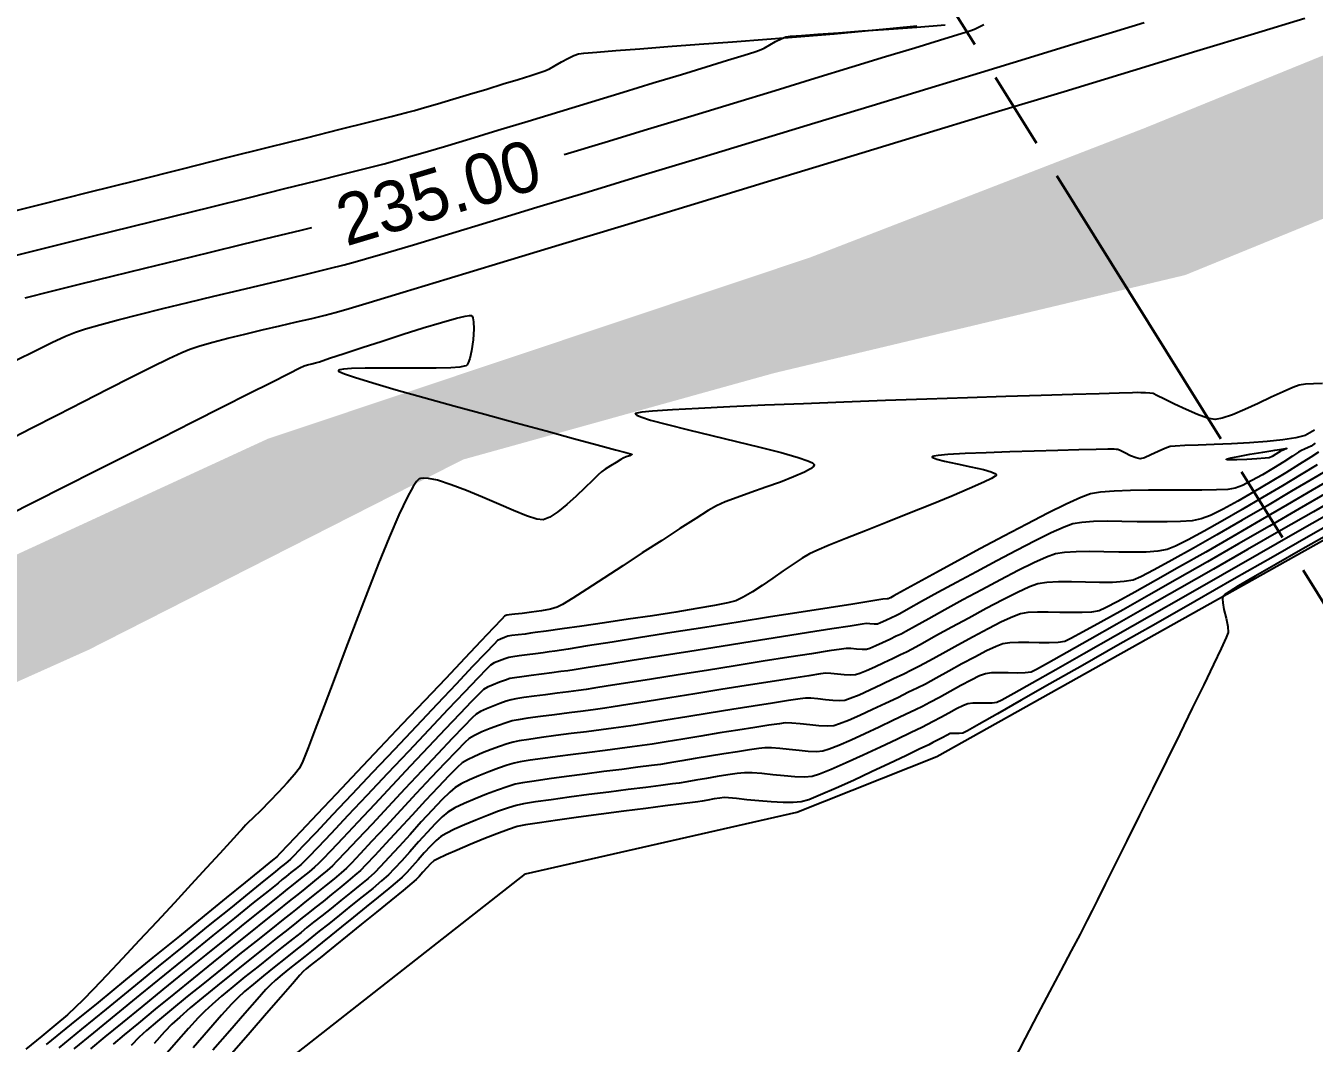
# Model space of a CAD drawing. Header units: metres. Extents: x 708941 to 724052, y 5405153 to 5413472.
# Drawn here: x 709860 to 709961.4, y 5411799.3 to 5411879.4 of the extents above; entities that cross this region are included whole.
import ezdxf

# ---------------------------------------------------------------- set-up
doc = ezdxf.new("R2010")
doc.units = ezdxf.units.M
doc.header["$LTSCALE"] = 12.7
doc.header["$MEASUREMENT"] = 0
doc.linetypes.add('ACAD_ISO08W100', pattern=[36, 24, -3, 6, -3])
for name, color, linetype in [('CONT-MJR1', 252, 'Continuous'), ('CONT-MNR1', 251, 'Continuous'), ('contornos2', 7, 'Continuous'), ('rio', 251, 'Continuous')]:
    doc.layers.add(name, color=color, linetype=linetype)
doc.layers.add('corte', color=214, linetype='ACAD_ISO08W100', lineweight=40)

msp = doc.modelspace()

# ---------------------------------------------------------------- hatches: boundary and pattern name
at = {"layer": 'rio'}
h = msp.add_hatch(dxfattribs=at)
h.set_pattern_fill('MUDST', color=256, scale=15, style=0)
h.paths.add_polyline_path([(709010.72, 5411936.38), (709004.98, 5411946.45), (709001.25, 5411958.08), (708996.13, 5411975.99), (709012.7, 5411962.98), (709030.78, 5411956.49), (709044.53, 5411951.18), (709074.83, 5411950.28), (709089.61, 5411951.82), (709102.43, 5411952.02), (709123.56, 5411954.63), (709134.73, 5411956.95), (709145.4, 5411956.95), (709168.41, 5411955.62), (709183.3, 5411955.53), (709187.67, 5411955.43), (709193.87, 5411958.4), (709194.56, 5411957.99), (709200.68, 5411965.39), (709203.1, 5411977.2), (709205.58, 5411984.02), (709211.33, 5411990.28), (709223.71, 5411994.78), (709231.07, 5411997.27), (709241.21, 5411994.8), (709265.58, 5411997.08), (709286.39, 5412000.38), (709297.9, 5412001.91), (709315.21, 5411997.24), (709326.72, 5411992.03), (709345.09, 5411985.93), (709355.27, 5411979.45), (709376.46, 5411975.37), (709391.72, 5411975.3), (709413.08, 5411978.61), (709438.83, 5411980.92), (709461.63, 5411986.21), (709475.6, 5411989.01), (709492.86, 5411992.74), (709503.45, 5411993.79), (709515.24, 5411993.79), (709532.63, 5411987.71), (709547.37, 5411983.51), (709564.71, 5411977.95), (709575.63, 5411973.62), (709587.68, 5411967.04), (709601.87, 5411958.6), (709607.56, 5411954.31), (709621.49, 5411940.03), (709647.9, 5411909.14), (709660.4, 5411897.76), (709669.81, 5411887.81), (709676.49, 5411876.15), (709682.2, 5411869.04), (709705.75, 5411878.05), (709736, 5411893.04), (709750.64, 5411899.41), (709758.05, 5411906.33), (709764.85, 5411916.27), (709770.13, 5411926.57), (709778.25, 5411949.25), (709785.66, 5411970.64), (709786.5, 5411979.16), (709785.1, 5411992.95), (709785.1, 5412008.74), (709787.55, 5412022.89), (709795.83, 5412039.06), (709803.3, 5412045.65), (709812.9, 5412054.28), (709814.49, 5412059.03), (709815.9, 5412060.78), (709822.13, 5412063.75), (709825.31, 5412072.01), (709847.55, 5412106.6), (709866.9, 5412128.06), (709875.05, 5412136.05), (709882.93, 5412155.32), (709888.97, 5412168.35), (709893.2, 5412182.51), (709907.24, 5412209.92), (709938.47, 5412236.97), (709971.6, 5412250.13), (709991.71, 5412252.94), (710005.1, 5412261.1), (710014.56, 5412263.33), (710040.82, 5412267.64), (710057.91, 5412266.41), (710076.56, 5412261.93), (710102.9, 5412255.3), (710112.79, 5412247.31), (710119.45, 5412240.72), (710131.28, 5412231.78), (710145.37, 5412209.63), (710149.4, 5412194.25), (710150.27, 5412166.43), (710139.83, 5412142.28), (710130.23, 5412129.69), (710126.33, 5412121.71), (710117.73, 5412100.96), (710114.13, 5412096.47), (710111.94, 5412085.44), (710111.94, 5412063.54), (710117.58, 5412054.18), (710137.74, 5412018.92), (710146.76, 5412008.05), (710171.4, 5411997.24), (710179.97, 5411993.95), (710184.25, 5412001.58), (710190.69, 5412018), (710194.77, 5412034.37), (710197.31, 5412050.49), (710197.31, 5412064.26), (710199.32, 5412079.72), (710201.37, 5412092.19), (710205.73, 5412098.48), (710214.95, 5412120.36), (710219.48, 5412128.98), (710230.13, 5412139.36), (710235.6, 5412142.44), (710241.85, 5412140.68), (710250.27, 5412138.84), (710280.27, 5412139.46), (710296.04, 5412143.18), (710311.35, 5412143.18), (710329.27, 5412144.22), (710333.88, 5412147.83), (710359.32, 5412147.31), (710368.97, 5412148.45), (710370.82, 5412151.38), (710390.46, 5412160.63), (710398.15, 5412171.03), (710408.65, 5412192.1), (710415.95, 5412204.58), (710425.69, 5412246.2), (710427.89, 5412275.36), (710429.04, 5412328.01), (710428.04, 5412335.01), (710422.46, 5412340.84), (710414.39, 5412351.33), (710395.98, 5412353.91), (710387.66, 5412360.04), (710378.34, 5412372.12), (710377.12, 5412383.36), (710377.12, 5412396.81), (710371.6, 5412397.8), (710368.77, 5412410.55), (710362.93, 5412436.03), (710362.93, 5412455.01), (710369.68, 5412482.49), (710374.05, 5412500.93), (710382.11, 5412513.13), (710396.48, 5412526.77), (710413.79, 5412540.1), (710438.62, 5412552.3), (710472.36, 5412570.37), (710507.51, 5412590.61), (710519.7, 5412579.46), (710499.92, 5412572.63), (710480.98, 5412561.98), (710445.54, 5412543.55), (710413.79, 5412532.5), (710411.05, 5412528.12), (710405.76, 5412520.43), (710394.25, 5412506.93), (710388.85, 5412494.92), (710386.47, 5412476.01), (710382.71, 5412446.17), (710388.72, 5412397.62), (710394.97, 5412383.05), (710398.02, 5412368.11), (710411.09, 5412363.15), (710426.51, 5412356), (710442.45, 5412348.49), (710447.05, 5412337.14), (710447.05, 5412315.92), (710441.78, 5412260.07), (710441.78, 5412194.92), (710437.48, 5412190.86), (710437.48, 5412179.96), (710422.82, 5412173.29), (710418.74, 5412164.82), (710409.45, 5412149.84), (710394.78, 5412136.49), (710379.86, 5412129.78), (710371.88, 5412127.03), (710311.73, 5412127.03), (710308.89, 5412124), (710254.14, 5412121.42), (710236.99, 5412126.6), (710229.16, 5412118.66), (710218.68, 5412095.96), (710213.59, 5412055.1), (710203.57, 5412019.88), (710201.34, 5412006.55), (710198.59, 5411993.54), (710194.4, 5411986.49), (710188.54, 5411983.77), (710175.67, 5411983.77), (710136.96, 5411996.55), (710120.35, 5412009.39), (710098.73, 5412043.32), (710098.73, 5412061.02), (710096.67, 5412091.87), (710100.83, 5412110.83), (710110.63, 5412117.13), (710123.77, 5412149.24), (710130.92, 5412166.36), (710128.79, 5412197.14), (710123.8, 5412211.38), (710113.15, 5412223.6), (710085.02, 5412238.46), (710058.13, 5412249.84), (710029.73, 5412249.84), (710015.06, 5412246.32), (710001.6, 5412242.56), (709992.04, 5412242.56), (709972.27, 5412238.6), (709963.64, 5412235.76), (709954.26, 5412232.26), (709954.26, 5412228.55), (709945.86, 5412220.35), (709925.83, 5412192.24), (709917.05, 5412177.32), (709899.37, 5412144.55), (709894.3, 5412133.07), (709891.48, 5412127.42), (709886.71, 5412118.47), (709886.71, 5412100.95), (709884.61, 5412095.01), (709863.2, 5412086.46), (709839.07, 5412054.84), (709818.25, 5412032.92), (709804.19, 5412017.18), (709804.19, 5411995.52), (709809.04, 5411990.11), (709796.13, 5411953.84), (709781.68, 5411916.41), (709768.27, 5411889.66), (709746.93, 5411879.08), (709713.1, 5411863.01), (709689.29, 5411855.41), (709697.02, 5411835.95), (709708.2, 5411825.46), (709725.86, 5411817.9), (709778.24, 5411813.93), (709792.75, 5411813.93), (709806.43, 5411818.64), (709820.66, 5411821.87), (709831.69, 5411824.63), (709853.8, 5411835.25), (709879.02, 5411846.88), (709921.68, 5411861.15), (709947.96, 5411871.32), (709969.09, 5411879.92), (709979.29, 5411886.02), (709982.27, 5411909.39), (709987.23, 5411923.13), (709997.03, 5411933.25), (710000.38, 5411927.93), (710000.38, 5411906.72), (709997.04, 5411893.11), (709991.96, 5411879.15), (709967.58, 5411866.46), (709951.2, 5411859.77), (709918.84, 5411852.05), (709894.39, 5411845.25), (709864.94, 5411830.28), (709840.16, 5411819.17), (709812.7, 5411811), (709801.26, 5411807.45), (709779.31, 5411803.47), (709766.14, 5411803.47), (709756.94, 5411797.7), (709737.23, 5411795.78), (709715.18, 5411796.68), (709708.1, 5411801.85), (709698.23, 5411815.71), (709693.86, 5411826.48), (709676.55, 5411857.93), (709667.66, 5411869.47), (709661.18, 5411881.7), (709649.81, 5411896.98), (709627.11, 5411919.87), (709613.01, 5411936.78), (709604.72, 5411946.98), (709591.67, 5411954.52), (709575.87, 5411964.64), (709557.6, 5411970.47), (709551.42, 5411973.23), (709538.02, 5411976.43), (709518.15, 5411979.68), (709504.01, 5411982), (709494.29, 5411985.04), (709479.8, 5411980.64), (709442.42, 5411967.64), (709425.43, 5411960.31), (709402.9, 5411951.24), (709383.6, 5411945.23), (709362.15, 5411938.26), (709331.55, 5411930.11), (709320.42, 5411924.96), (709306.56, 5411912.14), (709285.88, 5411895.62), (709279.31, 5411870.27), (709273.83, 5411857.41), (709264.69, 5411829.66), (709254.13, 5411801.64), (709246.31, 5411791.25), (709237.29, 5411777.87), (709219.52, 5411767.13), (709208.6, 5411765.29), (709203.92, 5411751.48), (709203.91, 5411735.92), (709205.94, 5411719.08), (709203.34, 5411708.78), (709199.33, 5411696.28), (709197.39, 5411684.19), (709189.35, 5411661.06), (709186.31, 5411649.66), (709173.04, 5411639.59), (709167.53, 5411621.08), (709166.78, 5411600.74), (709164.06, 5411585.63), (709162.73, 5411558.53), (709162.73, 5411546.6), (709165.95, 5411526.5), (709173.44, 5411512.03), (709050.6, 5411667.95), (709021.23, 5411751.02), (709026.33, 5411756.01), (709028.1, 5411762.18), (709028.65, 5411783.35), (709023.38, 5411795.31), (709011.24, 5411823.29), (709005.01, 5411832.77), (709001.76, 5411870.86)])

# ---------------------------------------------------------------- linework, layer by layer
at = {"layer": 'CONT-MJR1', "flags": 128}
for points, elevation in [([(709902.35, 5411869.25), (709905.56, 5411870.23), (709908.91, 5411871.25), (709912.3, 5411872.28), (709915.66, 5411873.3), (709918.94, 5411874.3), (709922.07, 5411875.26), (709924.98, 5411876.15), (709927.63, 5411876.96), (709929.94, 5411877.66), (709931.86, 5411878.25), (709933.32, 5411878.7), (709934.26, 5411878.99), (709934.62, 5411879.11), (709934.94, 5411879.27), (709935.35, 5411879.49)], 235), ([(709859.94, 5411857.97), (709862.02, 5411858.5), (709864.32, 5411859.07), (709866.78, 5411859.68), (709869.34, 5411860.31), (709871.94, 5411860.94), (709874.53, 5411861.57), (709877.05, 5411862.19), (709879.44, 5411862.77), (709881.65, 5411863.31), (709882.49, 5411863.52)], 235), ([(709961.42, 5411846.53), (709961.12, 5411846.3), (709960.88, 5411846.19), (709960.58, 5411846.06), (709960.34, 5411845.96), (709960.12, 5411845.82), (709959.63, 5411845.51), (709958.95, 5411845.07), (709958.14, 5411844.57), (709957.28, 5411844.06), (709956.44, 5411843.59), (709955.7, 5411843.21), (709955.13, 5411842.99), (709954.56, 5411842.9), (709953.67, 5411842.86), (709952.52, 5411842.84), (709951.19, 5411842.84), (709949.76, 5411842.84), (709948.31, 5411842.84), (709946.9, 5411842.81), (709945.62, 5411842.76), (709944.54, 5411842.68), (709943.74, 5411842.54), (709942.99, 5411842.26), (709941.84, 5411841.74), (709940.39, 5411841.03), (709938.73, 5411840.17), (709936.93, 5411839.23), (709935.09, 5411838.25), (709933.3, 5411837.28), (709931.63, 5411836.37), (709930.18, 5411835.58), (709929.04, 5411834.95), (709928.29, 5411834.53), (709928.02, 5411834.38), (709927.92, 5411834.33), (709927.84, 5411834.3), (709927.79, 5411834.3), (709927.74, 5411834.3), (709927.41, 5411834.25), (709926.48, 5411834.11), (709925.04, 5411833.88), (709923.18, 5411833.58), (709921, 5411833.24), (709918.58, 5411832.86), (709916.02, 5411832.45), (709913.4, 5411832.04), (709910.81, 5411831.63), (709908.36, 5411831.24), (709906.12, 5411830.89), (709904.19, 5411830.58), (709902.66, 5411830.34), (709901.62, 5411830.18), (709901.16, 5411830.11), (709900.7, 5411830.04), (709900.1, 5411829.97), (709899.44, 5411829.88), (709898.81, 5411829.8), (709898.3, 5411829.73), (709898, 5411829.67), (709897.67, 5411829.57), (709897.25, 5411829.41), (709896.84, 5411829.24), (709896.54, 5411829.07), (709896.25, 5411828.78), (709895.54, 5411828.04), (709894.5, 5411826.95), (709893.19, 5411825.57), (709891.7, 5411823.98), (709890.09, 5411822.28), (709888.44, 5411820.53), (709886.83, 5411818.82), (709885.33, 5411817.23), (709884.01, 5411815.83), (709882.96, 5411814.71), (709882.24, 5411813.95), (709881.92, 5411813.63), (709881.64, 5411813.38), (709881.26, 5411813.07), (709880.85, 5411812.74), (709880.46, 5411812.43), (709880.17, 5411812.19), (709879.83, 5411811.92), (709879.05, 5411811.29), (709877.88, 5411810.35), (709876.41, 5411809.16), (709874.71, 5411807.78), (709872.85, 5411806.27), (709870.91, 5411804.7), (709868.96, 5411803.11), (709867.07, 5411801.57), (709865.32, 5411800.14), (709863.78, 5411798.88)], 235), ([(709962.34, 5411842.62), (709960.16, 5411841.36), (709957.82, 5411840.01), (709955.39, 5411838.61), (709952.96, 5411837.21), (709950.59, 5411835.85), (709948.35, 5411834.58), (709946.32, 5411833.43), (709944.57, 5411832.45), (709943.18, 5411831.68), (709942.21, 5411831.16), (709941.74, 5411830.94), (709941.21, 5411830.85), (709940.51, 5411830.82), (709939.72, 5411830.83), (709938.89, 5411830.85), (709938.09, 5411830.86), (709937.39, 5411830.83), (709936.85, 5411830.75), (709936.33, 5411830.55), (709935.57, 5411830.19), (709934.65, 5411829.7), (709933.63, 5411829.16), (709932.6, 5411828.59), (709931.62, 5411828.05), (709930.76, 5411827.58), (709930.1, 5411827.25), (709929.44, 5411826.93), (709928.59, 5411826.51), (709927.61, 5411826.05), (709926.59, 5411825.57), (709925.6, 5411825.11), (709924.72, 5411824.72), (709924.01, 5411824.44), (709923.56, 5411824.3), (709923.05, 5411824.27), (709922.39, 5411824.3), (709921.66, 5411824.37), (709920.92, 5411824.45), (709920.26, 5411824.5), (709919.74, 5411824.52), (709919.28, 5411824.46), (709918.45, 5411824.35), (709917.33, 5411824.17), (709916.01, 5411823.96), (709914.58, 5411823.73), (709913.1, 5411823.48), (709911.67, 5411823.25), (709910.36, 5411823.04), (709909.27, 5411822.86), (709908.47, 5411822.74), (709907.7, 5411822.63), (709906.72, 5411822.5), (709905.57, 5411822.35), (709904.33, 5411822.2), (709903.05, 5411822.04), (709901.81, 5411821.87), (709900.66, 5411821.72), (709899.66, 5411821.58), (709898.89, 5411821.45), (709898.41, 5411821.35), (709897.86, 5411821.19), (709897.18, 5411820.96), (709896.41, 5411820.67), (709895.63, 5411820.36), (709894.89, 5411820.04), (709894.24, 5411819.73), (709893.76, 5411819.44), (709893.34, 5411819.08), (709892.72, 5411818.46), (709891.96, 5411817.66), (709891.1, 5411816.73), (709890.22, 5411815.75), (709889.35, 5411814.79), (709888.55, 5411813.93), (709887.89, 5411813.22), (709887.41, 5411812.73), (709886.91, 5411812.29), (709886.28, 5411811.76), (709885.55, 5411811.17), (709884.78, 5411810.55), (709884.01, 5411809.93), (709883.28, 5411809.35), (709882.63, 5411808.83), (709882.11, 5411808.41), (709881.64, 5411808.04), (709880.97, 5411807.5), (709880.14, 5411806.85), (709879.21, 5411806.12), (709878.23, 5411805.33), (709877.23, 5411804.53), (709876.27, 5411803.74), (709875.39, 5411803.01), (709874.64, 5411802.37), (709874.07, 5411801.85), (709873.55, 5411801.31), (709872.78, 5411800.46), (709871.83, 5411799.38), (709870.73, 5411798.13)], 240)]:
    msp.add_lwpolyline(points, dxfattribs=dict(at, elevation=elevation))
at = {"layer": 'CONT-MNR1', "flags": 128}
for points, elevation in [([(709858.39, 5411846.68), (709860.42, 5411847.73), (709862.49, 5411848.78), (709864.53, 5411849.83), (709866.48, 5411850.82), (709868.29, 5411851.74), (709869.9, 5411852.54), (709871.24, 5411853.2), (709872.26, 5411853.68), (709872.9, 5411853.95), (709873.68, 5411854.21), (709874.7, 5411854.5), (709875.89, 5411854.81), (709877.21, 5411855.13), (709878.59, 5411855.46), (709879.97, 5411855.78), (709881.29, 5411856.08), (709882.5, 5411856.36), (709883.53, 5411856.61), (709884.33, 5411856.82), (709885.17, 5411857.07), (709886.99, 5411857.61), (709889.68, 5411858.43), (709893.14, 5411859.48), (709897.27, 5411860.73), (709901.96, 5411862.15), (709907.1, 5411863.71), (709912.59, 5411865.38), (709918.34, 5411867.13), (709924.22, 5411868.92), (709930.14, 5411870.72), (709936, 5411872.5), (709941.68, 5411874.23), (709947.09, 5411875.88), (709952.11, 5411877.41), (709956.65, 5411878.79), (709960.61, 5411879.99)], 233), ([(709857.52, 5411864.44), (709861.22, 5411865.36), (709864.96, 5411866.29), (709868.68, 5411867.22), (709872.32, 5411868.13), (709875.8, 5411869.01), (709879.07, 5411869.83), (709882.06, 5411870.58), (709884.71, 5411871.24), (709886.95, 5411871.8), (709888.72, 5411872.25), (709889.94, 5411872.56), (709890.57, 5411872.73), (709891.35, 5411872.95), (709892.38, 5411873.25), (709893.59, 5411873.61), (709894.9, 5411874), (709896.25, 5411874.41), (709897.55, 5411874.81), (709898.73, 5411875.17), (709899.71, 5411875.48), (709900.43, 5411875.71), (709900.81, 5411875.84), (709901.18, 5411876.01), (709901.63, 5411876.26), (709902.14, 5411876.54), (709902.64, 5411876.81), (709903.1, 5411877.04), (709903.47, 5411877.18), (709903.9, 5411877.24), (709904.91, 5411877.32), (709906.4, 5411877.44), (709908.29, 5411877.58), (709910.51, 5411877.75), (709912.96, 5411877.93), (709915.58, 5411878.13), (709918.28, 5411878.33), (709920.97, 5411878.55), (709923.58, 5411878.76), (709926.02, 5411878.98), (709928.22, 5411879.19), (709930.09, 5411879.39)], 237), ([(709858.94, 5411861.27), (709861.98, 5411862.02), (709865.13, 5411862.8), (709868.33, 5411863.59), (709871.52, 5411864.38), (709874.62, 5411865.15), (709877.59, 5411865.88), (709880.36, 5411866.57), (709882.86, 5411867.19), (709885.04, 5411867.74), (709886.83, 5411868.19), (709888.18, 5411868.53), (709889.01, 5411868.75), (709889.9, 5411869.01), (709891.23, 5411869.4), (709892.92, 5411869.9), (709894.91, 5411870.5), (709897.13, 5411871.17), (709899.51, 5411871.89), (709901.99, 5411872.64), (709904.5, 5411873.41), (709906.98, 5411874.16), (709909.35, 5411874.89), (709911.56, 5411875.56), (709913.52, 5411876.17), (709915.19, 5411876.68), (709916.49, 5411877.08), (709917.35, 5411877.35), (709917.72, 5411877.47), (709918.07, 5411877.64), (709918.51, 5411877.88), (709918.98, 5411878.14), (709919.42, 5411878.37), (709919.78, 5411878.51), (709920.15, 5411878.56), (709921.02, 5411878.63), (709922.3, 5411878.73), (709923.92, 5411878.84), (709925.81, 5411878.98), (709927.88, 5411879.13), (709930.08, 5411879.29), (709932.31, 5411879.47)], 236), ([(709859.24, 5411853.06), (709860.73, 5411853.81), (709862.04, 5411854.45), (709863.11, 5411854.95), (709863.9, 5411855.28), (709864.69, 5411855.54), (709865.82, 5411855.86), (709867.26, 5411856.24), (709868.92, 5411856.67), (709870.77, 5411857.13), (709872.74, 5411857.61), (709874.78, 5411858.1), (709876.81, 5411858.59), (709878.8, 5411859.06), (709880.67, 5411859.51), (709882.38, 5411859.92), (709883.85, 5411860.28), (709885.04, 5411860.57), (709885.89, 5411860.8), (709886.72, 5411861.04), (709888.27, 5411861.5), (709890.48, 5411862.16), (709893.25, 5411863), (709896.52, 5411863.99), (709900.2, 5411865.11), (709904.22, 5411866.33), (709908.49, 5411867.62), (709912.94, 5411868.98), (709917.49, 5411870.36), (709922.06, 5411871.75), (709926.57, 5411873.12), (709930.94, 5411874.46), (709935.1, 5411875.72), (709938.96, 5411876.9), (709942.44, 5411877.96), (709945.48, 5411878.89), (709947.98, 5411879.66)], 234), ([(709858.58, 5411840.87), (709860.69, 5411841.94), (709863.03, 5411843.12), (709865.53, 5411844.38), (709868.09, 5411845.67), (709870.66, 5411846.97), (709873.14, 5411848.22), (709875.46, 5411849.39), (709877.54, 5411850.44), (709879.3, 5411851.32), (709880.67, 5411852.01), (709881.56, 5411852.46), (709881.9, 5411852.63), (709882.16, 5411852.7), (709882.5, 5411852.78), (709882.77, 5411852.85), (709883.09, 5411852.95), (709883.88, 5411853.22), (709885.04, 5411853.6), (709886.46, 5411854.07), (709888.03, 5411854.58), (709889.67, 5411855.11), (709891.25, 5411855.61), (709892.69, 5411856.04), (709893.87, 5411856.37), (709894.56, 5411856.54), (709894.9, 5411856.59), (709895.03, 5411856.59), (709895.06, 5411856.58), (709895.1, 5411856.54), (709895.15, 5411856.41), (709895.21, 5411856.1), (709895.23, 5411855.53), (709895.18, 5411854.67), (709895.06, 5411853.81), (709894.92, 5411853.21), (709894.8, 5411852.87), (709894.71, 5411852.71), (709894.66, 5411852.66), (709894.62, 5411852.63), (709894.48, 5411852.59), (709894.13, 5411852.53), (709893.43, 5411852.48), (709892.28, 5411852.45), (709890.92, 5411852.44), (709889.46, 5411852.44), (709888.01, 5411852.45), (709886.69, 5411852.44), (709885.6, 5411852.41), (709884.98, 5411852.36), (709884.69, 5411852.3), (709884.59, 5411852.26), (709884.58, 5411852.23), (709884.59, 5411852.21), (709884.7, 5411852.15), (709885.05, 5411852), (709885.84, 5411851.73), (709887.29, 5411851.29), (709889.13, 5411850.75), (709891.29, 5411850.14), (709893.65, 5411849.48), (709896.1, 5411848.81), (709898.56, 5411848.14), (709900.92, 5411847.5), (709903.08, 5411846.91), (709904.94, 5411846.41), (709906.39, 5411846.02), (709907.19, 5411845.8), (709907.55, 5411845.7), (709907.66, 5411845.67), (709907.67, 5411845.66), (709907.67, 5411845.65), (709907.62, 5411845.61), (709907.48, 5411845.55), (709907.23, 5411845.47), (709906.99, 5411845.37), (709906.79, 5411845.26), (709906.43, 5411845.03), (709905.99, 5411844.76), (709905.58, 5411844.49), (709905.27, 5411844.28), (709905.02, 5411844.05), (709904.56, 5411843.6), (709903.96, 5411843.02), (709903.28, 5411842.37), (709902.55, 5411841.72), (709901.84, 5411841.14), (709901.21, 5411840.71), (709900.7, 5411840.5), (709900.19, 5411840.56), (709899.39, 5411840.82), (709898.36, 5411841.23), (709897.19, 5411841.73), (709895.93, 5411842.28), (709894.67, 5411842.81), (709893.46, 5411843.27), (709892.39, 5411843.62), (709891.68, 5411843.77), (709891.26, 5411843.79), (709891.03, 5411843.75), (709890.94, 5411843.72), (709890.87, 5411843.68), (709890.72, 5411843.53), (709890.45, 5411843.13), (709890.01, 5411842.31), (709889.34, 5411840.9), (709888.58, 5411839.12), (709887.74, 5411837.08), (709886.86, 5411834.85), (709885.97, 5411832.53), (709885.08, 5411830.2), (709884.24, 5411827.95), (709883.45, 5411825.87), (709882.76, 5411824.04), (709882.19, 5411822.56), (709881.77, 5411821.51), (709881.51, 5411820.97), (709881.13, 5411820.46), (709880.56, 5411819.81), (709879.88, 5411819.08), (709879.16, 5411818.34), (709878.47, 5411817.64), (709877.87, 5411817.06), (709877.45, 5411816.65), (709877.27, 5411816.47), (709877.13, 5411816.31), (709876.95, 5411816.11), (709876.81, 5411815.95), (709876.6, 5411815.72), (709876.06, 5411815.13), (709875.25, 5411814.24), (709874.2, 5411813.11), (709873, 5411811.8), (709871.68, 5411810.37), (709870.3, 5411808.88), (709868.92, 5411807.39), (709867.59, 5411805.97), (709866.37, 5411804.67), (709865.31, 5411803.56), (709864.47, 5411802.7), (709863.91, 5411802.14), (709863.26, 5411801.56), (709862.35, 5411800.79), (709861.24, 5411799.87), (709860, 5411798.85)], 232), ([(709962, 5411851.24), (709961.29, 5411851.22), (709960.66, 5411851.18), (709960.17, 5411851.11), (709959.67, 5411850.93), (709958.9, 5411850.59), (709957.96, 5411850.15), (709956.93, 5411849.66), (709955.88, 5411849.19), (709954.92, 5411848.78), (709954.11, 5411848.5), (709953.55, 5411848.39), (709952.96, 5411848.5), (709952.16, 5411848.79), (709951.27, 5411849.18), (709950.37, 5411849.61), (709949.58, 5411850), (709948.98, 5411850.3), (709948.68, 5411850.44), (709948.42, 5411850.47), (709948.07, 5411850.5), (709947.71, 5411850.51), (709947.44, 5411850.52), (709947.05, 5411850.51), (709946.01, 5411850.48), (709944.42, 5411850.43), (709942.35, 5411850.37), (709939.88, 5411850.29), (709937.09, 5411850.2), (709934.06, 5411850.11), (709930.87, 5411850), (709927.61, 5411849.89), (709924.34, 5411849.77), (709921.16, 5411849.64), (709918.14, 5411849.52), (709915.37, 5411849.4), (709912.92, 5411849.28), (709910.87, 5411849.16), (709909.3, 5411849.05), (709908.45, 5411848.97), (709908.07, 5411848.91), (709907.95, 5411848.87), (709907.94, 5411848.85), (709907.95, 5411848.82), (709908.05, 5411848.74), (709908.38, 5411848.6), (709909.14, 5411848.36), (709910.47, 5411848), (709912.13, 5411847.59), (709913.97, 5411847.14), (709915.89, 5411846.68), (709917.74, 5411846.23), (709919.41, 5411845.8), (709920.76, 5411845.41), (709921.52, 5411845.14), (709921.88, 5411844.98), (709921.99, 5411844.89), (709922, 5411844.85), (709922, 5411844.8), (709921.93, 5411844.69), (709921.72, 5411844.52), (709921.24, 5411844.25), (709920.39, 5411843.88), (709919.35, 5411843.48), (709918.21, 5411843.07), (709917.04, 5411842.67), (709915.95, 5411842.27), (709915.01, 5411841.91), (709914.32, 5411841.6), (709913.67, 5411841.23), (709912.69, 5411840.61), (709911.44, 5411839.82), (709910.02, 5411838.89), (709908.49, 5411837.9), (709906.95, 5411836.89), (709905.47, 5411835.92), (709904.13, 5411835.05), (709903.02, 5411834.34), (709902.21, 5411833.85), (709901.79, 5411833.62), (709901.28, 5411833.48), (709900.56, 5411833.35), (709899.77, 5411833.24), (709899.03, 5411833.14), (709898.47, 5411833.08), (709898.23, 5411833.05), (709898.01, 5411833.02), (709897.84, 5411833), (709897.75, 5411832.97), (709897.66, 5411832.93), (709897.43, 5411832.68), (709896.79, 5411832), (709895.79, 5411830.96), (709894.52, 5411829.61), (709893.02, 5411828.02), (709891.36, 5411826.27), (709889.61, 5411824.42), (709887.82, 5411822.53), (709886.06, 5411820.68), (709884.4, 5411818.92), (709882.9, 5411817.33), (709881.62, 5411815.98), (709880.62, 5411814.92), (709879.97, 5411814.24), (709879.73, 5411813.98), (709879.62, 5411813.9), (709879.49, 5411813.79), (709879.39, 5411813.71), (709879.12, 5411813.49), (709878.38, 5411812.89), (709877.24, 5411811.96), (709875.76, 5411810.76), (709874.02, 5411809.34), (709872.07, 5411807.75), (709869.99, 5411806.05), (709867.83, 5411804.29), (709865.67, 5411802.53), (709863.57, 5411800.82), (709861.6, 5411799.21)], 233), ([(709961.38, 5411847.55), (709960.64, 5411847.15), (709959.91, 5411846.95), (709958.89, 5411846.79), (709957.64, 5411846.66), (709956.27, 5411846.56), (709954.85, 5411846.49), (709953.47, 5411846.43), (709952.21, 5411846.38), (709951.16, 5411846.35), (709950.4, 5411846.31), (709950.02, 5411846.28), (709949.6, 5411846.12), (709949.06, 5411845.88), (709948.49, 5411845.61), (709947.99, 5411845.39), (709947.65, 5411845.3), (709947.33, 5411845.38), (709946.89, 5411845.55), (709946.45, 5411845.77), (709946.08, 5411845.95), (709945.9, 5411846.04), (709945.77, 5411846.05), (709945.6, 5411846.06), (709945.46, 5411846.06), (709945.11, 5411846.06), (709944.19, 5411846.04), (709942.83, 5411846.01), (709941.17, 5411845.97), (709939.31, 5411845.92), (709937.39, 5411845.86), (709935.54, 5411845.79), (709933.88, 5411845.72), (709932.53, 5411845.64), (709931.77, 5411845.57), (709931.42, 5411845.52), (709931.31, 5411845.48), (709931.29, 5411845.47), (709931.3, 5411845.44), (709931.39, 5411845.38), (709931.67, 5411845.28), (709932.27, 5411845.13), (709933.25, 5411844.92), (709934.33, 5411844.69), (709935.32, 5411844.47), (709935.93, 5411844.29), (709936.22, 5411844.16), (709936.32, 5411844.07), (709936.34, 5411844.03), (709936.33, 5411844), (709936.24, 5411843.93), (709935.97, 5411843.76), (709935.35, 5411843.46), (709934.24, 5411842.96), (709932.84, 5411842.37), (709931.23, 5411841.71), (709929.5, 5411841.02), (709927.75, 5411840.32), (709926.06, 5411839.65), (709924.51, 5411839.03), (709923.2, 5411838.5), (709922.21, 5411838.09), (709921.64, 5411837.83), (709921.06, 5411837.49), (709920.36, 5411837.03), (709919.58, 5411836.49), (709918.76, 5411835.91), (709917.93, 5411835.35), (709917.15, 5411834.83), (709916.43, 5411834.41), (709915.84, 5411834.13), (709915.23, 5411833.97), (709914.18, 5411833.76), (709912.78, 5411833.52), (709911.12, 5411833.25), (709909.29, 5411832.96), (709907.39, 5411832.68), (709905.51, 5411832.4), (709903.74, 5411832.15), (709902.19, 5411831.93), (709900.93, 5411831.75), (709900.07, 5411831.63), (709899.69, 5411831.58), (709899.28, 5411831.52), (709898.73, 5411831.46), (709898.22, 5411831.39), (709897.92, 5411831.34), (709897.66, 5411831.25), (709897.34, 5411831.12), (709897.1, 5411831), (709896.84, 5411830.73), (709896.16, 5411830.02), (709895.14, 5411828.95), (709893.84, 5411827.58), (709892.34, 5411825.99), (709890.7, 5411824.25), (709888.99, 5411822.44), (709887.27, 5411820.62), (709885.63, 5411818.88), (709884.12, 5411817.28), (709882.82, 5411815.9), (709881.79, 5411814.82), (709881.1, 5411814.09), (709880.82, 5411813.81), (709880.6, 5411813.61), (709880.31, 5411813.37), (709880.01, 5411813.14), (709879.78, 5411812.95), (709879.48, 5411812.71), (709878.71, 5411812.09), (709877.56, 5411811.15), (709876.08, 5411809.95), (709874.34, 5411808.54), (709872.43, 5411806.98), (709870.4, 5411805.34), (709868.34, 5411803.65), (709866.3, 5411801.99), (709864.36, 5411800.41), (709862.58, 5411798.96)], 234), ([(709961.69, 5411845.83), (709961.09, 5411845.45), (709960.2, 5411844.89), (709959.11, 5411844.21), (709957.88, 5411843.47), (709956.6, 5411842.7), (709955.35, 5411841.98), (709954.18, 5411841.35), (709953.19, 5411840.86), (709952.45, 5411840.58), (709951.74, 5411840.44), (709950.83, 5411840.37), (709949.78, 5411840.34), (709948.62, 5411840.34), (709947.41, 5411840.36), (709946.21, 5411840.38), (709945.05, 5411840.39), (709943.99, 5411840.37), (709943.08, 5411840.3), (709942.36, 5411840.18), (709941.68, 5411839.93), (709940.66, 5411839.47), (709939.39, 5411838.85), (709937.93, 5411838.1), (709936.37, 5411837.28), (709934.77, 5411836.42), (709933.2, 5411835.57), (709931.74, 5411834.78), (709930.46, 5411834.07), (709929.44, 5411833.5), (709928.74, 5411833.12), (709928.43, 5411832.95), (709928.1, 5411832.79), (709927.66, 5411832.58), (709927.24, 5411832.39), (709926.99, 5411832.3), (709926.73, 5411832.3), (709926.4, 5411832.33), (709926.14, 5411832.35), (709925.78, 5411832.29), (709924.83, 5411832.15), (709923.4, 5411831.92), (709921.57, 5411831.63), (709919.45, 5411831.3), (709917.12, 5411830.93), (709914.69, 5411830.54), (709912.24, 5411830.15), (709909.87, 5411829.78), (709907.69, 5411829.43), (709905.77, 5411829.13), (709904.23, 5411828.88), (709903.14, 5411828.71), (709902.62, 5411828.63), (709902.08, 5411828.56), (709901.36, 5411828.47), (709900.56, 5411828.36), (709899.75, 5411828.26), (709899.02, 5411828.16), (709898.43, 5411828.08), (709898.08, 5411828.01), (709897.72, 5411827.9), (709897.25, 5411827.73), (709896.76, 5411827.53), (709896.31, 5411827.33), (709895.99, 5411827.15), (709895.7, 5411826.87), (709895.06, 5411826.21), (709894.13, 5411825.24), (709892.98, 5411824.02), (709891.67, 5411822.64), (709890.26, 5411821.14), (709888.82, 5411819.61), (709887.41, 5411818.1), (709886.1, 5411816.7), (709884.93, 5411815.46), (709883.99, 5411814.46), (709883.33, 5411813.77), (709883.02, 5411813.45), (709882.69, 5411813.16), (709882.27, 5411812.81), (709881.8, 5411812.43), (709881.32, 5411812.05), (709880.89, 5411811.71), (709880.55, 5411811.44), (709880.23, 5411811.17), (709879.52, 5411810.61), (709878.5, 5411809.78), (709877.22, 5411808.75), (709875.75, 5411807.56), (709874.14, 5411806.26), (709872.45, 5411804.9), (709870.76, 5411803.53), (709869.11, 5411802.19), (709867.58, 5411800.93), (709866.21, 5411799.81), (709865.08, 5411798.86)], 236), ([(709961.59, 5411844.83), (709960.32, 5411844.07), (709958.86, 5411843.19), (709957.29, 5411842.26), (709955.69, 5411841.32), (709954.13, 5411840.42), (709952.68, 5411839.61), (709951.42, 5411838.93), (709950.43, 5411838.43), (709949.77, 5411838.17), (709949.05, 5411838.04), (709948.14, 5411837.97), (709947.09, 5411837.96), (709945.97, 5411837.97), (709944.81, 5411838), (709943.68, 5411838.01), (709942.63, 5411838), (709941.71, 5411837.94), (709940.99, 5411837.82), (709940.3, 5411837.57), (709939.3, 5411837.12), (709938.07, 5411836.51), (709936.68, 5411835.79), (709935.2, 5411835), (709933.71, 5411834.2), (709932.3, 5411833.42), (709931.03, 5411832.72), (709929.98, 5411832.14), (709929.23, 5411831.73), (709928.85, 5411831.52), (709928.47, 5411831.34), (709927.95, 5411831.09), (709927.39, 5411830.83), (709926.85, 5411830.58), (709926.4, 5411830.39), (709926.13, 5411830.3), (709925.79, 5411830.29), (709925.34, 5411830.33), (709924.89, 5411830.37), (709924.54, 5411830.39), (709924.15, 5411830.33), (709923.2, 5411830.19), (709921.79, 5411829.97), (709920.02, 5411829.69), (709917.99, 5411829.37), (709915.8, 5411829.02), (709913.54, 5411828.66), (709911.31, 5411828.3), (709909.21, 5411827.97), (709907.34, 5411827.67), (709905.8, 5411827.43), (709904.68, 5411827.25), (709904.08, 5411827.16), (709903.48, 5411827.07), (709902.69, 5411826.97), (709901.8, 5411826.86), (709900.87, 5411826.74), (709899.97, 5411826.63), (709899.17, 5411826.52), (709898.55, 5411826.42), (709898.17, 5411826.34), (709897.78, 5411826.23), (709897.29, 5411826.06), (709896.76, 5411825.85), (709896.23, 5411825.63), (709895.77, 5411825.42), (709895.43, 5411825.22), (709895.11, 5411824.92), (709894.45, 5411824.25), (709893.53, 5411823.29), (709892.41, 5411822.1), (709891.15, 5411820.76), (709889.82, 5411819.34), (709888.49, 5411817.92), (709887.23, 5411816.56), (709886.09, 5411815.35), (709885.15, 5411814.34), (709884.47, 5411813.63), (709884.12, 5411813.27), (709883.7, 5411812.9), (709883.15, 5411812.45), (709882.54, 5411811.96), (709881.93, 5411811.47), (709881.38, 5411811.03), (709880.94, 5411810.68), (709880.58, 5411810.39), (709879.87, 5411809.82), (709878.87, 5411809.02), (709877.64, 5411808.03), (709876.23, 5411806.9), (709874.73, 5411805.69), (709873.17, 5411804.43), (709871.63, 5411803.18), (709870.17, 5411801.99), (709868.85, 5411800.9), (709867.73, 5411799.97), (709866.87, 5411799.23)], 237), ([(709962.85, 5411844.68), (709961.32, 5411843.78), (709959.56, 5411842.75), (709957.65, 5411841.62), (709955.67, 5411840.47), (709953.7, 5411839.33), (709951.84, 5411838.27), (709950.16, 5411837.32), (709948.75, 5411836.56), (709947.71, 5411836.02), (709947.1, 5411835.76), (709946.39, 5411835.64), (709945.49, 5411835.58), (709944.46, 5411835.58), (709943.36, 5411835.6), (709942.26, 5411835.62), (709941.22, 5411835.62), (709940.32, 5411835.58), (709939.61, 5411835.46), (709938.96, 5411835.22), (709938.01, 5411834.79), (709936.85, 5411834.2), (709935.54, 5411833.52), (709934.18, 5411832.78), (709932.83, 5411832.05), (709931.59, 5411831.37), (709930.53, 5411830.78), (709929.73, 5411830.34), (709929.27, 5411830.1), (709928.8, 5411829.87), (709928.18, 5411829.57), (709927.48, 5411829.24), (709926.78, 5411828.91), (709926.13, 5411828.62), (709925.6, 5411828.4), (709925.27, 5411828.3), (709924.89, 5411828.28), (709924.38, 5411828.31), (709923.84, 5411828.37), (709923.33, 5411828.42), (709922.94, 5411828.43), (709922.52, 5411828.38), (709921.59, 5411828.24), (709920.23, 5411828.03), (709918.56, 5411827.76), (709916.67, 5411827.46), (709914.66, 5411827.14), (709912.62, 5411826.81), (709910.66, 5411826.5), (709908.87, 5411826.21), (709907.36, 5411825.97), (709906.21, 5411825.79), (709905.54, 5411825.68), (709904.8, 5411825.58), (709903.83, 5411825.46), (709902.73, 5411825.32), (709901.58, 5411825.17), (709900.47, 5411825.03), (709899.49, 5411824.89), (709898.72, 5411824.77), (709898.25, 5411824.68), (709897.77, 5411824.54), (709897.17, 5411824.33), (709896.51, 5411824.08), (709895.86, 5411823.81), (709895.29, 5411823.54), (709894.87, 5411823.29), (709894.52, 5411822.97), (709893.86, 5411822.3), (709892.96, 5411821.36), (709891.89, 5411820.22), (709890.71, 5411818.96), (709889.5, 5411817.65), (709888.31, 5411816.38), (709887.22, 5411815.21), (709886.3, 5411814.22), (709885.61, 5411813.49), (709885.21, 5411813.09), (709884.79, 5411812.72), (709884.24, 5411812.26), (709883.62, 5411811.75), (709882.96, 5411811.23), (709882.33, 5411810.73), (709881.77, 5411810.28), (709881.33, 5411809.93), (709880.94, 5411809.61), (709880.23, 5411809.04), (709879.26, 5411808.27), (709878.1, 5411807.35), (709876.8, 5411806.31), (709875.43, 5411805.2), (709874.04, 5411804.08), (709872.69, 5411802.98), (709871.44, 5411801.96), (709870.36, 5411801.05), (709869.49, 5411800.31), (709868.91, 5411799.78), (709868.29, 5411799.14)], 238), ([(709962.99, 5411843.88), (709961.2, 5411842.83), (709959.21, 5411841.68), (709957.11, 5411840.45), (709954.95, 5411839.2), (709952.81, 5411837.97), (709950.76, 5411836.8), (709948.87, 5411835.73), (709947.23, 5411834.81), (709945.89, 5411834.08), (709944.93, 5411833.58), (709944.42, 5411833.35), (709943.84, 5411833.25), (709943.09, 5411833.21), (709942.24, 5411833.2), (709941.33, 5411833.22), (709940.42, 5411833.24), (709939.57, 5411833.24), (709938.82, 5411833.2), (709938.23, 5411833.11), (709937.63, 5411832.88), (709936.76, 5411832.47), (709935.7, 5411831.93), (709934.51, 5411831.3), (709933.3, 5411830.64), (709932.13, 5411829.99), (709931.08, 5411829.42), (709930.24, 5411828.96), (709929.68, 5411828.67), (709929.06, 5411828.37), (709928.25, 5411827.98), (709927.33, 5411827.54), (709926.4, 5411827.11), (709925.54, 5411826.72), (709924.85, 5411826.44), (709924.41, 5411826.3), (709924.01, 5411826.27), (709923.48, 5411826.3), (709922.89, 5411826.35), (709922.29, 5411826.42), (709921.76, 5411826.46), (709921.34, 5411826.47), (709920.9, 5411826.42), (709920, 5411826.29), (709918.74, 5411826.09), (709917.22, 5411825.85), (709915.52, 5411825.58), (709913.75, 5411825.29), (709911.99, 5411825.01), (709910.34, 5411824.74), (709908.9, 5411824.51), (709907.76, 5411824.33), (709907, 5411824.21), (709906.23, 5411824.1), (709905.24, 5411823.97), (709904.1, 5411823.83), (709902.9, 5411823.68), (709901.69, 5411823.52), (709900.56, 5411823.37), (709899.57, 5411823.23), (709898.81, 5411823.11), (709898.33, 5411823.02), (709897.86, 5411822.88), (709897.26, 5411822.67), (709896.61, 5411822.43), (709895.93, 5411822.16), (709895.29, 5411821.88), (709894.73, 5411821.61), (709894.31, 5411821.37), (709893.93, 5411821.02), (709893.28, 5411820.37), (709892.42, 5411819.47), (709891.44, 5411818.42), (709890.38, 5411817.27), (709889.32, 5411816.12), (709888.32, 5411815.03), (709887.44, 5411814.08), (709886.75, 5411813.35), (709886.31, 5411812.91), (709885.88, 5411812.53), (709885.33, 5411812.07), (709884.7, 5411811.55), (709884.04, 5411811.02), (709883.37, 5411810.48), (709882.73, 5411809.98), (709882.17, 5411809.53), (709881.72, 5411809.17), (709881.29, 5411808.82), (709880.6, 5411808.27), (709879.69, 5411807.56), (709878.63, 5411806.72), (709877.47, 5411805.79), (709876.27, 5411804.83), (709875.08, 5411803.86), (709873.95, 5411802.93), (709872.93, 5411802.09), (709872.1, 5411801.37), (709871.49, 5411800.82), (709870.89, 5411800.2), (709870.08, 5411799.3)], 239), ([(709963.61, 5411842.48), (709961.28, 5411841.14), (709958.75, 5411839.69), (709956.11, 5411838.17), (709953.42, 5411836.63), (709950.76, 5411835.11), (709948.21, 5411833.65), (709945.83, 5411832.29), (709943.69, 5411831.08), (709941.88, 5411830.06), (709940.45, 5411829.26), (709939.49, 5411828.74), (709939.07, 5411828.53), (709938.6, 5411828.46), (709937.97, 5411828.45), (709937.28, 5411828.46), (709936.58, 5411828.47), (709935.95, 5411828.46), (709935.48, 5411828.39), (709935.02, 5411828.22), (709934.36, 5411827.89), (709933.56, 5411827.47), (709932.7, 5411827), (709931.86, 5411826.53), (709931.1, 5411826.12), (709930.52, 5411825.82), (709929.99, 5411825.56), (709929.19, 5411825.18), (709928.21, 5411824.71), (709927.12, 5411824.19), (709925.99, 5411823.66), (709924.91, 5411823.17), (709923.95, 5411822.75), (709923.18, 5411822.45), (709922.7, 5411822.3), (709922.19, 5411822.26), (709921.55, 5411822.28), (709920.82, 5411822.34), (709920.05, 5411822.42), (709919.32, 5411822.5), (709918.66, 5411822.55), (709918.14, 5411822.56), (709917.66, 5411822.51), (709916.91, 5411822.41), (709915.97, 5411822.26), (709914.9, 5411822.09), (709913.77, 5411821.9), (709912.65, 5411821.71), (709911.59, 5411821.53), (709910.66, 5411821.38), (709909.93, 5411821.26), (709909.2, 5411821.16), (709908.15, 5411821.03), (709906.88, 5411820.86), (709905.46, 5411820.69), (709903.98, 5411820.5), (709902.52, 5411820.31), (709901.15, 5411820.12), (709899.97, 5411819.95), (709899.06, 5411819.81), (709898.49, 5411819.69), (709897.87, 5411819.5), (709897.09, 5411819.24), (709896.22, 5411818.92), (709895.33, 5411818.56), (709894.48, 5411818.19), (709893.75, 5411817.84), (709893.2, 5411817.51), (709892.75, 5411817.14), (709892.19, 5411816.59), (709891.56, 5411815.91), (709890.88, 5411815.16), (709890.21, 5411814.39), (709889.56, 5411813.67), (709888.98, 5411813.04), (709888.51, 5411812.56), (709887.98, 5411812.09), (709887.28, 5411811.5), (709886.46, 5411810.83), (709885.57, 5411810.12), (709884.67, 5411809.4), (709883.83, 5411808.72), (709883.08, 5411808.13), (709882.5, 5411807.66), (709881.92, 5411807.19), (709881.2, 5411806.63), (709880.39, 5411805.99), (709879.54, 5411805.31), (709878.69, 5411804.63), (709877.89, 5411803.97), (709877.2, 5411803.38), (709876.66, 5411802.89), (709876.18, 5411802.38), (709875.39, 5411801.51), (709874.36, 5411800.34), (709873.15, 5411798.94)], 241), ([(709962.52, 5411840.98), (709959.85, 5411839.45), (709957.03, 5411837.84), (709954.13, 5411836.19), (709951.24, 5411834.53), (709948.4, 5411832.91), (709945.71, 5411831.38), (709943.22, 5411829.96), (709941.02, 5411828.71), (709939.16, 5411827.66), (709937.72, 5411826.85), (709936.78, 5411826.32), (709936.39, 5411826.13), (709936.02, 5411826.08), (709935.52, 5411826.07), (709934.98, 5411826.08), (709934.48, 5411826.08), (709934.1, 5411826.03), (709933.75, 5411825.89), (709933.22, 5411825.63), (709932.6, 5411825.3), (709931.97, 5411824.94), (709931.38, 5411824.63), (709930.93, 5411824.39), (709930.47, 5411824.17), (709929.63, 5411823.76), (709928.51, 5411823.22), (709927.22, 5411822.61), (709925.86, 5411821.98), (709924.54, 5411821.38), (709923.36, 5411820.86), (709922.42, 5411820.48), (709921.84, 5411820.3), (709921.25, 5411820.25), (709920.5, 5411820.28), (709919.64, 5411820.35), (709918.76, 5411820.44), (709917.9, 5411820.53), (709917.14, 5411820.59), (709916.54, 5411820.6), (709915.96, 5411820.55), (709915.22, 5411820.44), (709914.39, 5411820.31), (709913.54, 5411820.16), (709912.71, 5411820.01), (709911.98, 5411819.88), (709911.39, 5411819.79), (709910.86, 5411819.72), (709909.96, 5411819.6), (709908.78, 5411819.45), (709907.38, 5411819.28), (709905.85, 5411819.08), (709904.28, 5411818.88), (709902.74, 5411818.67), (709901.32, 5411818.48), (709900.09, 5411818.3), (709899.15, 5411818.15), (709898.57, 5411818.03), (709897.96, 5411817.84), (709897.18, 5411817.57), (709896.3, 5411817.24), (709895.39, 5411816.87), (709894.51, 5411816.5), (709893.71, 5411816.15), (709893.07, 5411815.83), (709892.64, 5411815.59), (709892.26, 5411815.27), (709891.82, 5411814.83), (709891.34, 5411814.31), (709890.85, 5411813.75), (709890.38, 5411813.21), (709889.96, 5411812.74), (709889.6, 5411812.38), (709889.21, 5411812.04), (709888.56, 5411811.49), (709887.72, 5411810.81), (709886.77, 5411810.04), (709885.78, 5411809.24), (709884.83, 5411808.47), (709883.98, 5411807.78), (709883.3, 5411807.24), (709882.88, 5411806.9), (709882.47, 5411806.56), (709881.94, 5411806.15), (709881.34, 5411805.68), (709880.73, 5411805.19), (709880.15, 5411804.71), (709879.63, 5411804.28), (709879.24, 5411803.92), (709878.88, 5411803.53), (709878.18, 5411802.75), (709877.22, 5411801.65), (709876.04, 5411800.3), (709874.71, 5411798.77)], 242), ([(709963.87, 5411840.88), (709961.08, 5411839.29), (709958.12, 5411837.6), (709955.05, 5411835.85), (709951.95, 5411834.08), (709948.88, 5411832.33), (709945.91, 5411830.64), (709943.12, 5411829.05), (709940.56, 5411827.59), (709938.3, 5411826.31), (709936.42, 5411825.24), (709934.99, 5411824.43), (709934.06, 5411823.91), (709933.71, 5411823.72), (709933.41, 5411823.69), (709933.03, 5411823.7), (709932.72, 5411823.68), (709932.46, 5411823.56), (709932.07, 5411823.36), (709931.67, 5411823.13), (709931.35, 5411822.97), (709931.02, 5411822.81), (709930.28, 5411822.45), (709929.22, 5411821.94), (709927.94, 5411821.33), (709926.53, 5411820.67), (709925.1, 5411820), (709923.73, 5411819.38), (709922.52, 5411818.86), (709921.58, 5411818.48), (709920.98, 5411818.3), (709920.37, 5411818.25), (709919.56, 5411818.26), (709918.63, 5411818.31), (709917.66, 5411818.39), (709916.72, 5411818.48), (709915.9, 5411818.57), (709915.28, 5411818.63), (709914.94, 5411818.64), (709914.59, 5411818.61), (709914.14, 5411818.54), (709913.65, 5411818.45), (709913.2, 5411818.37), (709912.85, 5411818.31), (709912.45, 5411818.26), (709911.57, 5411818.15), (709910.3, 5411817.99), (709908.76, 5411817.8), (709907.04, 5411817.58), (709905.24, 5411817.35), (709903.47, 5411817.11), (709901.82, 5411816.88), (709900.4, 5411816.67), (709899.31, 5411816.5), (709898.65, 5411816.36), (709897.95, 5411816.14), (709897.04, 5411815.8), (709896.01, 5411815.39), (709894.94, 5411814.95), (709893.92, 5411814.52), (709893.05, 5411814.13), (709892.41, 5411813.83), (709892.08, 5411813.66), (709891.83, 5411813.44), (709891.54, 5411813.13), (709891.22, 5411812.77), (709890.93, 5411812.44), (709890.7, 5411812.2), (709890.37, 5411811.92), (709889.67, 5411811.34), (709888.7, 5411810.55), (709887.57, 5411809.64), (709886.4, 5411808.68), (709885.27, 5411807.76), (709884.3, 5411806.98), (709883.6, 5411806.41), (709883.27, 5411806.14), (709883.03, 5411805.95), (709882.71, 5411805.69), (709882.37, 5411805.42), (709882.05, 5411805.16), (709881.82, 5411804.96), (709881.56, 5411804.67), (709880.96, 5411803.98), (709880.06, 5411802.95), (709878.93, 5411801.65), (709877.63, 5411800.15), (709876.2, 5411798.51)], 243), ([(709962.37, 5411839.3), (709960.28, 5411838.12), (709958.36, 5411837.03), (709956.71, 5411836.07), (709955.4, 5411835.3), (709954.67, 5411834.85), (709954.33, 5411834.62), (709954.21, 5411834.53), (709954.19, 5411834.5), (709954.17, 5411834.44), (709954.14, 5411834.28), (709954.16, 5411833.97), (709954.25, 5411833.46), (709954.42, 5411832.77), (709954.56, 5411832.12), (709954.58, 5411831.64), (709954.43, 5411831.25), (709954.03, 5411830.38), (709953.43, 5411829.12), (709952.66, 5411827.53), (709951.76, 5411825.69), (709950.77, 5411823.67), (709949.72, 5411821.54), (709948.65, 5411819.37), (709947.6, 5411817.25), (709946.6, 5411815.24), (709945.69, 5411813.41), (709944.91, 5411811.84), (709944.29, 5411810.6), (709943.88, 5411809.76), (709943.49, 5411808.99), (709942.93, 5411807.91), (709942.22, 5411806.58), (709941.41, 5411805.04), (709940.52, 5411803.36), (709939.58, 5411801.57), (709938.62, 5411799.72), (709937.67, 5411797.88)], 244)]:
    msp.add_lwpolyline(points, dxfattribs=dict(at, elevation=elevation))
at = {"layer": 'CONT-MNR1', "elevation": 234, "flags": 128}
msp.add_lwpolyline([(709958.74, 5411845.93), (709958.73, 5411845.92), (709958.67, 5411845.89), (709958.54, 5411845.81), (709958.32, 5411845.67), (709958.03, 5411845.5), (709957.8, 5411845.39), (709957.48, 5411845.35), (709956.83, 5411845.3), (709956.04, 5411845.25), (709955.26, 5411845.22), (709954.76, 5411845.22), (709954.52, 5411845.23), (709954.44, 5411845.25), (709954.43, 5411845.26), (709954.44, 5411845.27), (709954.52, 5411845.31), (709954.79, 5411845.38), (709955.36, 5411845.5), (709956.29, 5411845.67), (709957.31, 5411845.84), (709958.24, 5411845.99), (709958.81, 5411846.08), (709959.09, 5411846.12), (709959.18, 5411846.13), (709959.19, 5411846.13), (709959.19, 5411846.12), (709959.15, 5411846.1), (709959.06, 5411846.06), (709958.9, 5411846)], close=True, dxfattribs=at)
at = {"layer": 'contornos2', "color": 30}
msp.add_lwpolyline([(709870.52, 5411790.05), (709899.3, 5411812.64), (709899.3, 5411812.64), (709920.64, 5411817.49), (709931.67, 5411821.88), (709975.09, 5411846.21), (710014.34, 5411838.44), (710039.4, 5411844.86), (710069.99, 5411866.57), (710069.99, 5411866.57), (710069.99, 5411866.57), (710078.21, 5411889.17), (710083.91, 5411899.8), (710081.63, 5411931), (710069.59, 5411965.87), (710061.08, 5411975.25), (710034.22, 5411992.39), (710012.8, 5412011.12), (710001.02, 5412028.94)], dxfattribs=at)
at = {"layer": 'corte', "color": 6, "ltscale": 0.08}
msp.add_line((709992.74, 5411784.82), (709759.96, 5412157.87), dxfattribs=at)
msp.add_line((709992.74, 5411784.82), (709759.96, 5412157.87), dxfattribs=at)

# ---------------------------------------------------------------- texts
at = {"layer": 'CONT-MJR1', "insert": (709892.46, 5411866.26, 235), "char_height": 4, "attachment_point": 5, "rotation": 16.7364}
msp.add_mtext('{235.00}', dxfattribs=at)

doc.saveas('drawing.dxf')
